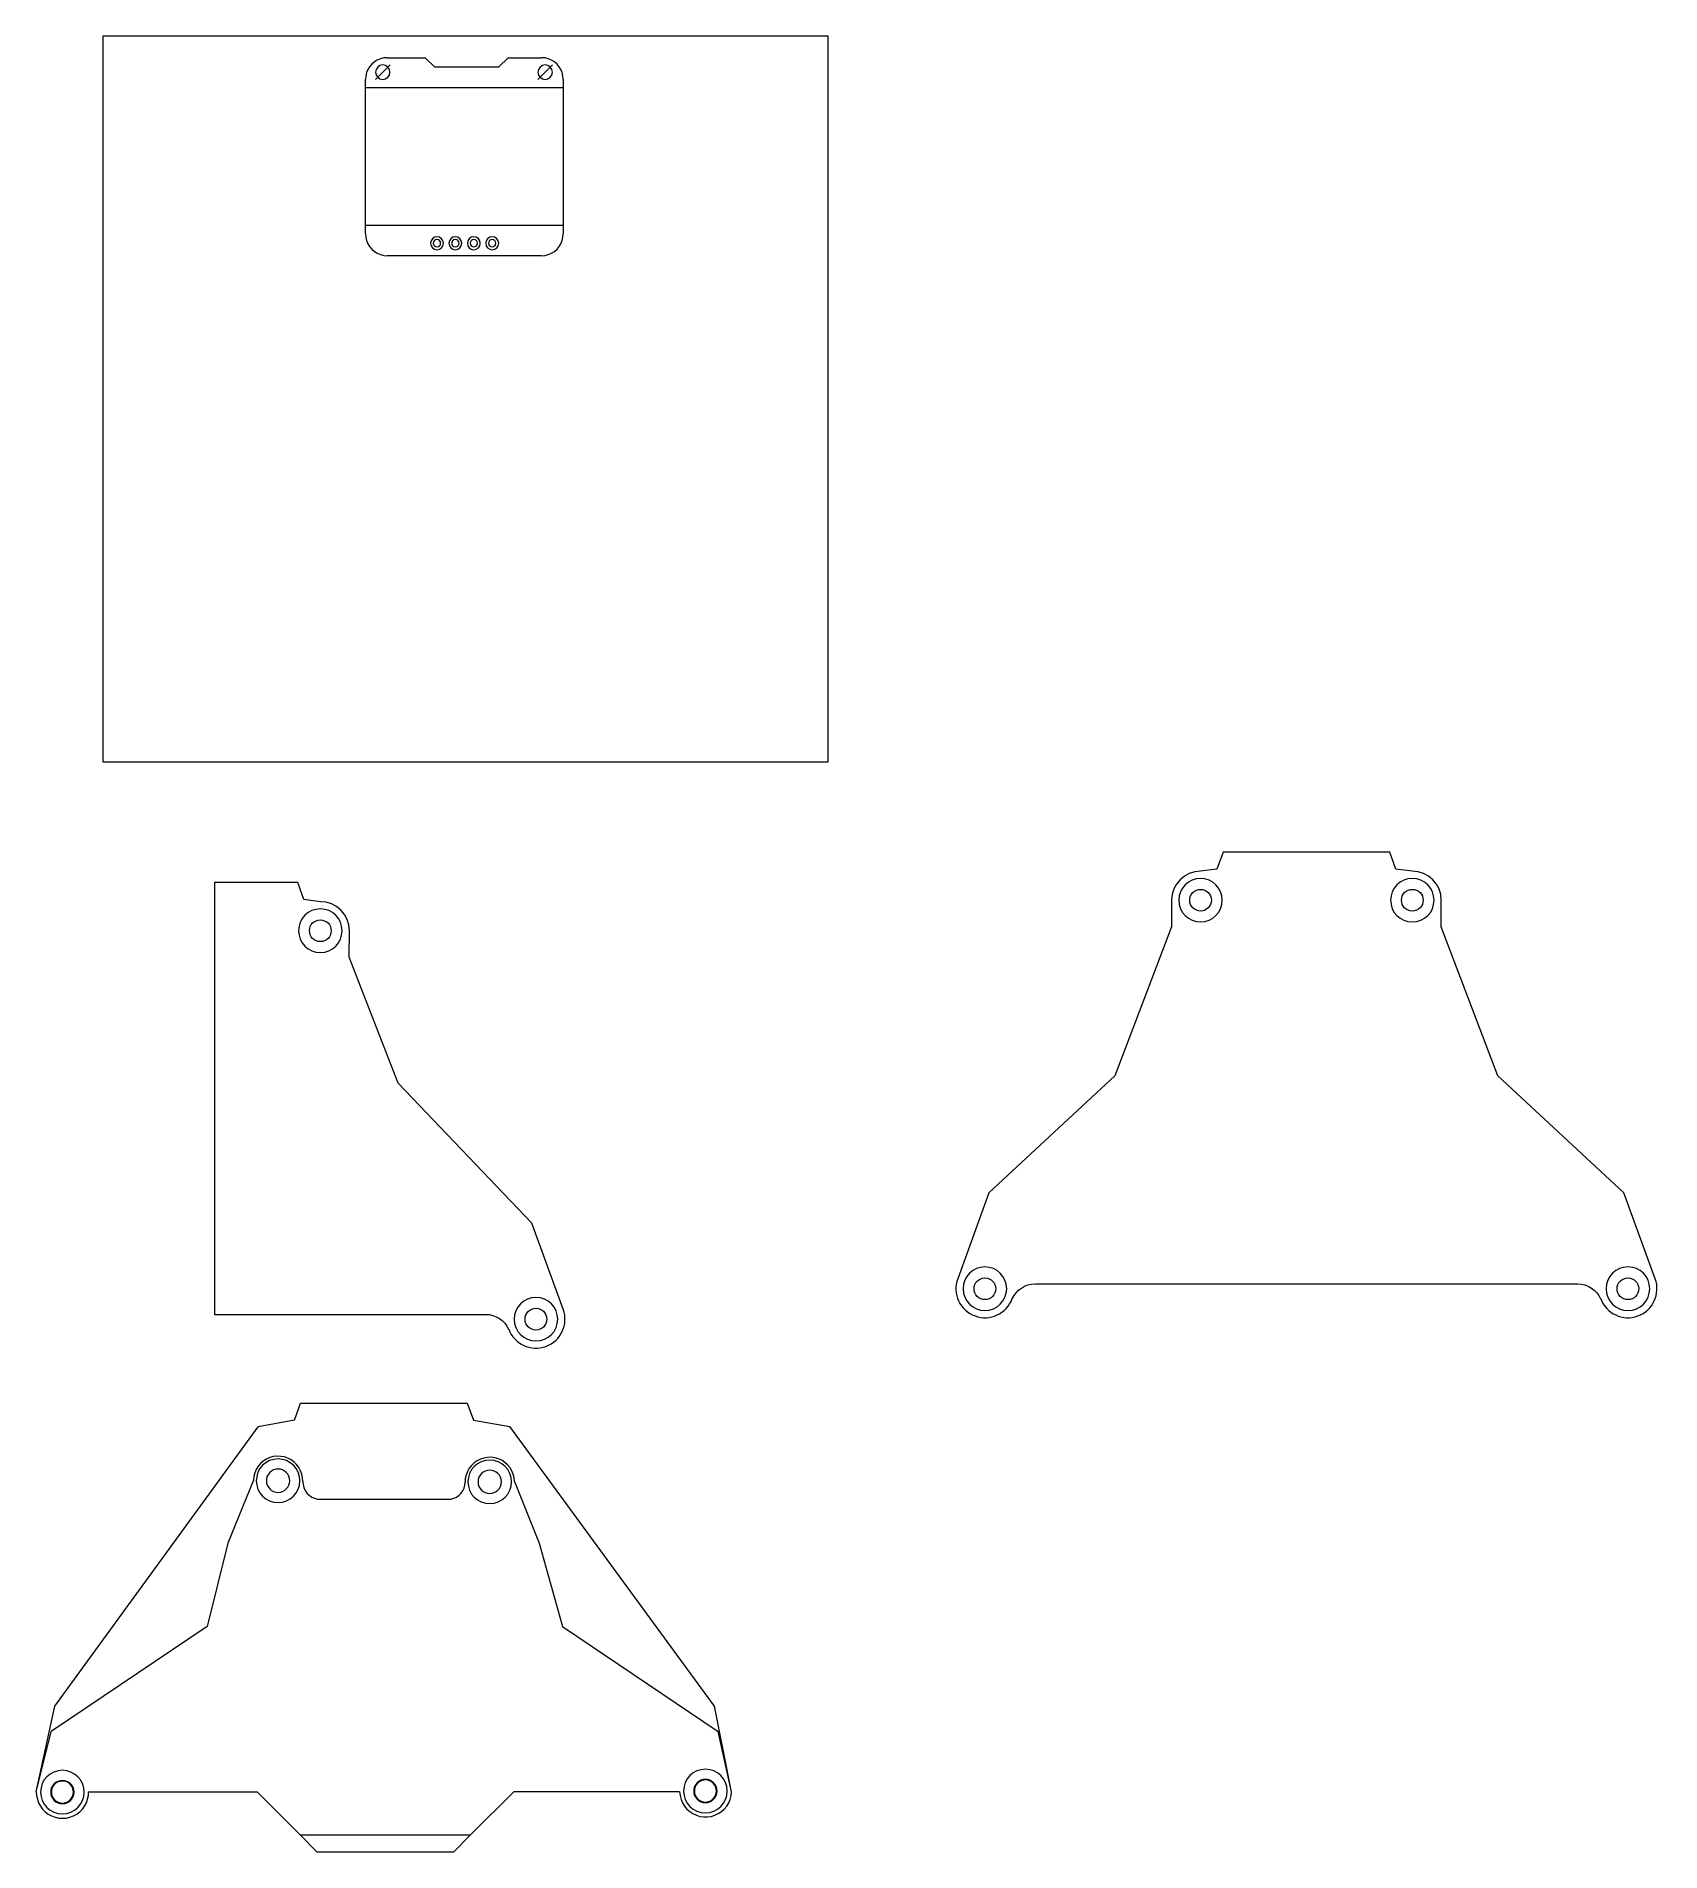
# Model space of a CAD drawing. Header units: millimetres. Extents: x -347 to -123, y -165 to 85.
import ezdxf

# ---------------------------------------------------------------- set-up
doc = ezdxf.new("R2010")
doc.units = ezdxf.units.MM
doc.header["$MEASUREMENT"] = 0
doc.layers.add('Layer 1', color=7, linetype='Continuous')

msp = doc.modelspace()

# ---------------------------------------------------------------- linework, layer by layer
at = {"layer": 'Layer 1', "color": 250, "lineweight": 9}
msp.add_lwpolyline([(-338.2054, -15.0202), (-238.2054, -15.0202), (-238.2054, 84.9798), (-338.2054, 84.9798), (-338.2054, -15.0202)], close=True, dxfattribs=at)
for centre in [(-186.8502, -34.1199), (-157.6502, -34.1199), (-308.2279, -38.3204), (-216.5852, -87.6756), (-127.9152, -87.6756), (-278.4929, -91.8761)]:
    msp.add_ellipse(centre, major_axis=(0, 1.5), ratio=1, dxfattribs=at)
at = {"layer": 'Layer 1', "lineweight": 13}
for points in [[(-299.0042, 82.021), (-299.0042, 82.021), (-299.491, 81.9998), (-299.491, 81.9998), (-299.491, 81.9998), (-299.491, 81.9998), (-299.9355, 81.8728), (-299.9355, 81.8728), (-299.9355, 81.8728), (-299.9355, 81.8728), (-300.38, 81.7035), (-300.38, 81.7035), (-300.38, 81.7035), (-300.38, 81.7035), (-300.7822, 81.4495), (-300.7822, 81.4495), (-300.7822, 81.4495), (-300.7822, 81.4495), (-301.142, 81.1531), (-301.142, 81.1531), (-301.142, 81.1531), (-301.142, 81.1531), (-301.4384, 80.7933), (-301.4384, 80.7933), (-301.4384, 80.7933), (-301.4384, 80.7933), (-301.6924, 80.3911), (-301.6924, 80.3911), (-301.6924, 80.3911), (-301.6924, 80.3911), (-301.8617, 79.9678), (-301.8617, 79.9678), (-301.8617, 79.9678), (-301.8617, 79.9678), (-301.9675, 79.5021), (-301.9675, 79.5021), (-301.9675, 79.5021), (-301.9675, 79.5021), (-302.0099, 79.0365), (-302.0099, 79.0365)], [(-274.726, 79.0365), (-274.726, 79.0365), (-274.7684, 79.5021), (-274.7684, 79.5021), (-274.7684, 79.5021), (-274.7684, 79.5021), (-274.8742, 79.9678), (-274.8742, 79.9678), (-274.8742, 79.9678), (-274.8742, 79.9678), (-275.0435, 80.3911), (-275.0435, 80.3911), (-275.0435, 80.3911), (-275.0435, 80.3911), (-275.2975, 80.7933), (-275.2975, 80.7933), (-275.2975, 80.7933), (-275.2975, 80.7933), (-275.5939, 81.1531), (-275.5939, 81.1531), (-275.5939, 81.1531), (-275.5939, 81.1531), (-275.9537, 81.4495), (-275.9537, 81.4495), (-275.9537, 81.4495), (-275.9537, 81.4495), (-276.3559, 81.7035), (-276.3559, 81.7035), (-276.3559, 81.7035), (-276.3559, 81.7035), (-276.8004, 81.8728), (-276.8004, 81.8728), (-276.8004, 81.8728), (-276.8004, 81.8728), (-277.2449, 81.9998), (-277.2449, 81.9998), (-277.2449, 81.9998), (-277.2449, 81.9998), (-277.7317, 82.021), (-277.7317, 82.021)], [(-302.0099, 57.7428), (-302.0099, 57.7428), (-301.9675, 57.2771), (-301.9675, 57.2771), (-301.9675, 57.2771), (-301.9675, 57.2771), (-301.8617, 56.8115), (-301.8617, 56.8115), (-301.8617, 56.8115), (-301.8617, 56.8115), (-301.6924, 56.3881), (-301.6924, 56.3881), (-301.6924, 56.3881), (-301.6924, 56.3881), (-301.4384, 55.986), (-301.4384, 55.986), (-301.4384, 55.986), (-301.4384, 55.986), (-301.142, 55.6261), (-301.142, 55.6261), (-301.142, 55.6261), (-301.142, 55.6261), (-300.7822, 55.3086), (-300.7822, 55.3086), (-300.7822, 55.3086), (-300.7822, 55.3086), (-300.38, 55.0758), (-300.38, 55.0758), (-300.38, 55.0758), (-300.38, 55.0758), (-299.9355, 54.8853), (-299.9355, 54.8853), (-299.9355, 54.8853), (-299.9355, 54.8853), (-299.491, 54.7795), (-299.491, 54.7795), (-299.491, 54.7795), (-299.491, 54.7795), (-299.0042, 54.7371), (-299.0042, 54.7371)], [(-277.7317, 54.7371), (-277.7317, 54.7371), (-277.2449, 54.7795), (-277.2449, 54.7795), (-277.2449, 54.7795), (-277.2449, 54.7795), (-276.8004, 54.8853), (-276.8004, 54.8853), (-276.8004, 54.8853), (-276.8004, 54.8853), (-276.3559, 55.0758), (-276.3559, 55.0758), (-276.3559, 55.0758), (-276.3559, 55.0758), (-275.9537, 55.3086), (-275.9537, 55.3086), (-275.9537, 55.3086), (-275.9537, 55.3086), (-275.5939, 55.6261), (-275.5939, 55.6261), (-275.5939, 55.6261), (-275.5939, 55.6261), (-275.2975, 55.986), (-275.2975, 55.986), (-275.2975, 55.986), (-275.2975, 55.986), (-275.0435, 56.3881), (-275.0435, 56.3881), (-275.0435, 56.3881), (-275.0435, 56.3881), (-274.8742, 56.8115), (-274.8742, 56.8115), (-274.8742, 56.8115), (-274.8742, 56.8115), (-274.7684, 57.2771), (-274.7684, 57.2771), (-274.7684, 57.2771), (-274.7684, 57.2771), (-274.726, 57.7428), (-274.726, 57.7428)]]:
    msp.add_open_spline(points, degree=3, knots=[0, 0, 0, 0, 0.09090909, 0.09090909, 0.09090909, 0.09090909, 0.18181818, 0.18181818, 0.18181818, 0.18181818, 0.27272727, 0.27272727, 0.27272727, 0.27272727, 0.36363636, 0.36363636, 0.36363636, 0.36363636, 0.45454545, 0.45454545, 0.45454545, 0.45454545, 0.54545455, 0.54545455, 0.54545455, 0.54545455, 0.63636364, 0.63636364, 0.63636364, 0.63636364, 0.72727273, 0.72727273, 0.72727273, 0.72727273, 0.81818182, 0.81818182, 0.81818182, 0.81818182, 1, 1, 1, 1], dxfattribs=at)
at = {"layer": 'Layer 1', "lineweight": 5}
for points in [[(-300.634, 79.0153), (-300.634, 79.0153), (-298.602, 81.0473), (-298.602, 81.0473)], [(-278.2397, 79.0153), (-278.2397, 79.0153), (-276.2077, 81.0473), (-276.2077, 81.0473)]]:
    msp.add_open_spline(points, degree=3, dxfattribs=at)
for points in [[(-298.6232, 80.0313), (-298.6232, 79.4819), (-299.0686, 79.0365), (-299.618, 79.0365), (-299.618, 79.0365), (-300.1675, 79.0365), (-300.6129, 79.4819), (-300.6129, 80.0313), (-300.6129, 80.0313), (-300.6129, 80.5807), (-300.1675, 81.0261), (-299.618, 81.0261), (-299.618, 81.0261), (-299.0686, 81.0261), (-298.6232, 80.5807), (-298.6232, 80.0313)], [(-276.2289, 80.0313), (-276.2289, 79.4819), (-276.6743, 79.0365), (-277.2237, 79.0365), (-277.2237, 79.0365), (-277.7731, 79.0365), (-278.2185, 79.4819), (-278.2185, 80.0313), (-278.2185, 80.0313), (-278.2185, 80.5807), (-277.7731, 81.0261), (-277.2237, 81.0261), (-277.2237, 81.0261), (-276.6743, 81.0261), (-276.2289, 80.5807), (-276.2289, 80.0313)]]:
    msp.add_open_spline(points, degree=3, knots=[0, 0, 0, 0, 0.2, 0.2, 0.2, 0.2, 0.4, 0.4, 0.4, 0.4, 0.6, 0.6, 0.6, 0.6, 1, 1, 1, 1], dxfattribs=at)
at = {"layer": 'Layer 1', "lineweight": 13}
for points in [[(-299.0042, 82.021), (-299.0042, 82.021), (-293.776, 82.021), (-293.776, 82.021)], [(-293.776, 82.021), (-293.776, 82.021), (-292.506, 80.751), (-292.506, 80.751)], [(-292.506, 80.751), (-292.506, 80.751), (-283.616, 80.751), (-283.616, 80.751)], [(-283.616, 80.751), (-283.616, 80.751), (-282.346, 82.021), (-282.346, 82.021)], [(-282.346, 82.021), (-282.346, 82.021), (-277.7317, 82.021), (-277.7317, 82.021)], [(-302.0099, 77.8723), (-302.0099, 77.8723), (-302.0099, 79.0365), (-302.0099, 79.0365)], [(-302.0099, 58.8858), (-302.0099, 58.8858), (-302.0099, 77.8723), (-302.0099, 77.8723)], [(-274.726, 77.8723), (-274.726, 77.8723), (-302.0099, 77.8723), (-302.0099, 77.8723)], [(-274.726, 79.0365), (-274.726, 79.0365), (-274.726, 77.8723), (-274.726, 77.8723)], [(-274.726, 77.8723), (-274.726, 77.8723), (-274.726, 58.8858), (-274.726, 58.8858)], [(-302.0099, 57.7428), (-302.0099, 57.7428), (-302.0099, 58.8858), (-302.0099, 58.8858)], [(-274.726, 58.8858), (-274.726, 58.8858), (-302.0099, 58.8858), (-302.0099, 58.8858)], [(-274.726, 58.8858), (-274.726, 58.8858), (-274.726, 57.7428), (-274.726, 57.7428)], [(-277.7317, 54.7371), (-277.7317, 54.7371), (-299.0042, 54.7371), (-299.0042, 54.7371)]]:
    msp.add_open_spline(points, degree=3, dxfattribs=at)
at = {"layer": 'Layer 1', "lineweight": 0}
for points in [[(-291.2572, 56.4516), (-291.2572, 55.9607), (-291.6552, 55.5626), (-292.1462, 55.5626), (-292.1462, 55.5626), (-292.6372, 55.5626), (-293.0352, 55.9607), (-293.0352, 56.4516), (-293.0352, 56.4516), (-293.0352, 56.9426), (-292.6372, 57.3406), (-292.1462, 57.3406), (-292.1462, 57.3406), (-291.6552, 57.3406), (-291.2572, 56.9426), (-291.2572, 56.4516)], [(-288.7172, 56.4516), (-288.7172, 55.9607), (-289.1152, 55.5626), (-289.6062, 55.5626), (-289.6062, 55.5626), (-290.0972, 55.5626), (-290.4952, 55.9607), (-290.4952, 56.4516), (-290.4952, 56.4516), (-290.4952, 56.9426), (-290.0972, 57.3406), (-289.6062, 57.3406), (-289.6062, 57.3406), (-289.1152, 57.3406), (-288.7172, 56.9426), (-288.7172, 56.4516)], [(-286.1772, 56.4516), (-286.1772, 55.9607), (-286.5752, 55.5626), (-287.0662, 55.5626), (-287.0662, 55.5626), (-287.5572, 55.5626), (-287.9552, 55.9607), (-287.9552, 56.4516), (-287.9552, 56.4516), (-287.9552, 56.9426), (-287.5572, 57.3406), (-287.0662, 57.3406), (-287.0662, 57.3406), (-286.5752, 57.3406), (-286.1772, 56.9426), (-286.1772, 56.4516)], [(-283.6372, 56.4516), (-283.6372, 55.9607), (-284.0352, 55.5626), (-284.5262, 55.5626), (-284.5262, 55.5626), (-285.0172, 55.5626), (-285.4152, 55.9607), (-285.4152, 56.4516), (-285.4152, 56.4516), (-285.4152, 56.9426), (-285.0172, 57.3406), (-284.5262, 57.3406), (-284.5262, 57.3406), (-284.0352, 57.3406), (-283.6372, 56.9426), (-283.6372, 56.4516)], [(-311.0519, -114.1509), (-311.0519, -115.8109), (-312.3976, -117.1566), (-314.0576, -117.1566), (-314.0576, -117.1566), (-315.7176, -117.1566), (-317.0633, -115.8109), (-317.0633, -114.1509), (-317.0633, -114.1509), (-317.0633, -112.4909), (-315.7176, -111.1453), (-314.0576, -111.1453), (-314.0576, -111.1453), (-312.3976, -111.1453), (-311.0519, -112.4909), (-311.0519, -114.1509)], [(-281.8631, -114.2991), (-281.8631, -115.9591), (-283.2088, -117.3048), (-284.8688, -117.3048), (-284.8688, -117.3048), (-286.5288, -117.3048), (-287.8744, -115.9591), (-287.8744, -114.2991), (-287.8744, -114.2991), (-287.8744, -112.6391), (-286.5288, -111.2934), (-284.8688, -111.2934), (-284.8688, -111.2934), (-283.2088, -111.2934), (-281.8631, -112.6391), (-281.8631, -114.2991)], [(-340.7911, -157.0769), (-340.7911, -158.7369), (-342.1368, -160.0826), (-343.7968, -160.0826), (-343.7968, -160.0826), (-345.4568, -160.0826), (-346.8024, -158.7369), (-346.8024, -157.0769), (-346.8024, -157.0769), (-346.8024, -155.4169), (-345.4568, -154.0713), (-343.7968, -154.0713), (-343.7968, -154.0713), (-342.1368, -154.0713), (-340.7911, -155.4169), (-340.7911, -157.0769)], [(-340.7911, -157.0769), (-340.7911, -158.7369), (-342.1368, -160.0826), (-343.7968, -160.0826), (-343.7968, -160.0826), (-345.4568, -160.0826), (-346.8024, -158.7369), (-346.8024, -157.0769), (-346.8024, -157.0769), (-346.8024, -155.4169), (-345.4568, -154.0713), (-343.7968, -154.0713), (-343.7968, -154.0713), (-342.1368, -154.0713), (-340.7911, -155.4169), (-340.7911, -157.0769)], [(-340.7911, -157.0769), (-340.7911, -158.7369), (-342.1368, -160.0826), (-343.7968, -160.0826), (-343.7968, -160.0826), (-345.4568, -160.0826), (-346.8024, -158.7369), (-346.8024, -157.0769), (-346.8024, -157.0769), (-346.8024, -155.4169), (-345.4568, -154.0713), (-343.7968, -154.0713), (-343.7968, -154.0713), (-342.1368, -154.0713), (-340.7911, -155.4169), (-340.7911, -157.0769)], [(-252.1239, -156.9288), (-252.1239, -158.5888), (-253.4696, -159.9344), (-255.1296, -159.9344), (-255.1296, -159.9344), (-256.7896, -159.9344), (-258.1353, -158.5888), (-258.1353, -156.9288), (-258.1353, -156.9288), (-258.1353, -155.2688), (-256.7896, -153.9231), (-255.1296, -153.9231), (-255.1296, -153.9231), (-253.4696, -153.9231), (-252.1239, -155.2688), (-252.1239, -156.9288)], [(-252.1239, -156.9288), (-252.1239, -158.5888), (-253.4696, -159.9344), (-255.1296, -159.9344), (-255.1296, -159.9344), (-256.7896, -159.9344), (-258.1353, -158.5888), (-258.1353, -156.9288), (-258.1353, -156.9288), (-258.1353, -155.2688), (-256.7896, -153.9231), (-255.1296, -153.9231), (-255.1296, -153.9231), (-253.4696, -153.9231), (-252.1239, -155.2688), (-252.1239, -156.9288)], [(-252.1239, -156.9288), (-252.1239, -158.5888), (-253.4696, -159.9344), (-255.1296, -159.9344), (-255.1296, -159.9344), (-256.7896, -159.9344), (-258.1353, -158.5888), (-258.1353, -156.9288), (-258.1353, -156.9288), (-258.1353, -155.2688), (-256.7896, -153.9231), (-255.1296, -153.9231), (-255.1296, -153.9231), (-253.4696, -153.9231), (-252.1239, -155.2688), (-252.1239, -156.9288)]]:
    msp.add_open_spline(points, degree=3, knots=[0, 0, 0, 0, 0.2, 0.2, 0.2, 0.2, 0.4, 0.4, 0.4, 0.4, 0.6, 0.6, 0.6, 0.6, 1, 1, 1, 1], dxfattribs=at)
at = {"layer": 'Layer 1', "color": 7, "lineweight": 0}
for points in [[(-291.6382, 56.4516), (-291.6382, 56.1711), (-291.8656, 55.9436), (-292.1462, 55.9436), (-292.1462, 55.9436), (-292.4268, 55.9436), (-292.6542, 56.1711), (-292.6542, 56.4516), (-292.6542, 56.4516), (-292.6542, 56.7322), (-292.4268, 56.9596), (-292.1462, 56.9596), (-292.1462, 56.9596), (-291.8656, 56.9596), (-291.6382, 56.7322), (-291.6382, 56.4516)], [(-289.0982, 56.4516), (-289.0982, 56.1711), (-289.3256, 55.9436), (-289.6062, 55.9436), (-289.6062, 55.9436), (-289.8868, 55.9436), (-290.1142, 56.1711), (-290.1142, 56.4516), (-290.1142, 56.4516), (-290.1142, 56.7322), (-289.8868, 56.9596), (-289.6062, 56.9596), (-289.6062, 56.9596), (-289.3256, 56.9596), (-289.0982, 56.7322), (-289.0982, 56.4516)], [(-286.5582, 56.4516), (-286.5582, 56.1711), (-286.7856, 55.9436), (-287.0662, 55.9436), (-287.0662, 55.9436), (-287.3468, 55.9436), (-287.5742, 56.1711), (-287.5742, 56.4516), (-287.5742, 56.4516), (-287.5742, 56.7322), (-287.3468, 56.9596), (-287.0662, 56.9596), (-287.0662, 56.9596), (-286.7856, 56.9596), (-286.5582, 56.7322), (-286.5582, 56.4516)], [(-284.0182, 56.4516), (-284.0182, 56.1711), (-284.2456, 55.9436), (-284.5262, 55.9436), (-284.5262, 55.9436), (-284.8068, 55.9436), (-285.0342, 56.1711), (-285.0342, 56.4516), (-285.0342, 56.4516), (-285.0342, 56.7322), (-284.8068, 56.9596), (-284.5262, 56.9596), (-284.5262, 56.9596), (-284.2456, 56.9596), (-284.0182, 56.7322), (-284.0182, 56.4516)], [(-312.4489, -114.1509), (-312.4489, -115.0394), (-313.1692, -115.7596), (-314.0576, -115.7596), (-314.0576, -115.7596), (-314.946, -115.7596), (-315.6663, -115.0394), (-315.6663, -114.1509), (-315.6663, -114.1509), (-315.6663, -113.2625), (-314.946, -112.5423), (-314.0576, -112.5423), (-314.0576, -112.5423), (-313.1692, -112.5423), (-312.4489, -113.2625), (-312.4489, -114.1509)], [(-283.2601, -114.2991), (-283.2601, -115.1875), (-283.9803, -115.9078), (-284.8688, -115.9078), (-284.8688, -115.9078), (-285.7572, -115.9078), (-286.4774, -115.1875), (-286.4774, -114.2991), (-286.4774, -114.2991), (-286.4774, -113.4107), (-285.7572, -112.6904), (-284.8688, -112.6904), (-284.8688, -112.6904), (-283.9803, -112.6904), (-283.2601, -113.4107), (-283.2601, -114.2991)], [(-342.1881, -157.0769), (-342.1881, -157.9654), (-342.9083, -158.6856), (-343.7968, -158.6856), (-343.7968, -158.6856), (-344.6852, -158.6856), (-345.4054, -157.9654), (-345.4054, -157.0769), (-345.4054, -157.0769), (-345.4054, -156.1885), (-344.6852, -155.4683), (-343.7968, -155.4683), (-343.7968, -155.4683), (-342.9083, -155.4683), (-342.1881, -156.1885), (-342.1881, -157.0769)], [(-342.2728, -157.0769), (-342.2728, -157.9186), (-342.9551, -158.6009), (-343.7968, -158.6009), (-343.7968, -158.6009), (-344.6384, -158.6009), (-345.3208, -157.9186), (-345.3208, -157.0769), (-345.3208, -157.0769), (-345.3208, -156.2353), (-344.6384, -155.5529), (-343.7968, -155.5529), (-343.7968, -155.5529), (-342.9551, -155.5529), (-342.2728, -156.2353), (-342.2728, -157.0769)], [(-342.2728, -157.0769), (-342.2728, -157.9186), (-342.9551, -158.6009), (-343.7968, -158.6009), (-343.7968, -158.6009), (-344.6384, -158.6009), (-345.3208, -157.9186), (-345.3208, -157.0769), (-345.3208, -157.0769), (-345.3208, -156.2353), (-344.6384, -155.5529), (-343.7968, -155.5529), (-343.7968, -155.5529), (-342.9551, -155.5529), (-342.2728, -156.2353), (-342.2728, -157.0769)], [(-253.5209, -156.9288), (-253.5209, -157.8172), (-254.2412, -158.5374), (-255.1296, -158.5374), (-255.1296, -158.5374), (-256.018, -158.5374), (-256.7383, -157.8172), (-256.7383, -156.9288), (-256.7383, -156.9288), (-256.7383, -156.0403), (-256.018, -155.3201), (-255.1296, -155.3201), (-255.1296, -155.3201), (-254.2412, -155.3201), (-253.5209, -156.0403), (-253.5209, -156.9288)], [(-253.6056, -156.9288), (-253.6056, -157.7704), (-254.2879, -158.4528), (-255.1296, -158.4528), (-255.1296, -158.4528), (-255.9713, -158.4528), (-256.6536, -157.7704), (-256.6536, -156.9288), (-256.6536, -156.9288), (-256.6536, -156.0871), (-255.9713, -155.4048), (-255.1296, -155.4048), (-255.1296, -155.4048), (-254.2879, -155.4048), (-253.6056, -156.0871), (-253.6056, -156.9288)], [(-253.6056, -156.9288), (-253.6056, -157.7704), (-254.2879, -158.4528), (-255.1296, -158.4528), (-255.1296, -158.4528), (-255.9713, -158.4528), (-256.6536, -157.7704), (-256.6536, -156.9288), (-256.6536, -156.9288), (-256.6536, -156.0871), (-255.9713, -155.4048), (-255.1296, -155.4048), (-255.1296, -155.4048), (-254.2879, -155.4048), (-253.6056, -156.0871), (-253.6056, -156.9288)]]:
    msp.add_open_spline(points, degree=3, knots=[0, 0, 0, 0, 0.2, 0.2, 0.2, 0.2, 0.4, 0.4, 0.4, 0.4, 0.6, 0.6, 0.6, 0.6, 1, 1, 1, 1], dxfattribs=at)
at = {"layer": 'Layer 1', "color": 250, "lineweight": 9}
for points, knots in [([(-124.1564, -86.3076), (-123.4009, -88.3836), (-124.4713, -90.6789), (-126.5472, -91.4344), (-126.5472, -91.4344), (-128.6232, -92.1899), (-130.9184, -91.1198), (-131.674, -89.0438), (-131.674, -89.0438), (-131.674, -89.0438), (-131.6869, -89.0508), (-131.6869, -89.0508), (-131.6869, -89.0508), (-132.2402, -87.8469), (-133.4567, -87.0108), (-134.8686, -87.0108), (-134.8686, -87.0108), (-134.8686, -87.0108), (-168.0169, -87.0108), (-168.0169, -87.0108), (-168.0169, -87.0108), (-168.0169, -87.0108), (-172.2502, -87.0108), (-172.2502, -87.0108), (-172.2502, -87.0108), (-172.2502, -87.0108), (-209.6318, -87.0108), (-209.6318, -87.0108), (-209.6318, -87.0108), (-211.0437, -87.0108), (-212.2602, -87.8469), (-212.8135, -89.0508), (-212.8135, -89.0508), (-212.8135, -89.0508), (-212.8264, -89.0438), (-212.8264, -89.0438), (-212.8264, -89.0438), (-213.582, -91.1198), (-215.8772, -92.1899), (-217.9532, -91.4344), (-217.9532, -91.4344), (-220.0291, -90.6789), (-221.0995, -88.3836), (-220.344, -86.3076), (-220.344, -86.3076), (-220.344, -86.3076), (-216.0301, -74.455), (-216.0301, -74.455), (-216.0301, -74.455), (-216.0301, -74.455), (-198.6612, -58.3132), (-198.6612, -58.3132), (-198.6612, -58.3132), (-198.6612, -58.3132), (-190.838, -37.7919), (-190.838, -37.7919), (-190.838, -37.7919), (-190.838, -37.7919), (-190.8501, -34.1201), (-190.8501, -34.1201), (-190.8501, -34.1201), (-190.8502, -31.9108), (-189.0591, -30.12), (-186.8501, -30.1198), (-186.8501, -30.1198), (-186.8501, -30.1198), (-184.5904, -29.822), (-184.5904, -29.822), (-184.5904, -29.822), (-184.5904, -29.822), (-183.7437, -27.4725), (-183.7437, -27.4725), (-183.7437, -27.4725), (-183.7437, -27.4725), (-172.2502, -27.4725), (-172.2502, -27.4725), (-172.2502, -27.4725), (-172.2502, -27.4725), (-170.3099, -27.4725), (-170.3099, -27.4725), (-170.3099, -27.4725), (-170.3099, -27.4725), (-160.7567, -27.4725), (-160.7567, -27.4725), (-160.7567, -27.4725), (-160.7567, -27.4725), (-159.91, -29.822), (-159.91, -29.822), (-159.91, -29.822), (-159.91, -29.822), (-157.6503, -30.1198), (-157.6503, -30.1198), (-157.6503, -30.1198), (-155.4413, -30.12), (-153.6502, -31.9108), (-153.6503, -34.1201), (-153.6503, -34.1201), (-153.6503, -34.1201), (-153.6624, -37.7919), (-153.6624, -37.7919), (-153.6624, -37.7919), (-153.6624, -37.7919), (-145.8392, -58.3132), (-145.8392, -58.3132), (-145.8392, -58.3132), (-145.8392, -58.3132), (-128.4703, -74.455), (-128.4703, -74.455), (-128.4703, -74.455), (-128.4703, -74.455), (-124.1564, -86.3076), (-124.1564, -86.3076)], [0, 0, 0, 0, 0.03448276, 0.03448276, 0.03448276, 0.03448276, 0.06896552, 0.06896552, 0.06896552, 0.06896552, 0.10344828, 0.10344828, 0.10344828, 0.10344828, 0.13793103, 0.13793103, 0.13793103, 0.13793103, 0.17241379, 0.17241379, 0.17241379, 0.17241379, 0.20689655, 0.20689655, 0.20689655, 0.20689655, 0.24137931, 0.24137931, 0.24137931, 0.24137931, 0.27586207, 0.27586207, 0.27586207, 0.27586207, 0.31034483, 0.31034483, 0.31034483, 0.31034483, 0.34482759, 0.34482759, 0.34482759, 0.34482759, 0.37931034, 0.37931034, 0.37931034, 0.37931034, 0.4137931, 0.4137931, 0.4137931, 0.4137931, 0.44827586, 0.44827586, 0.44827586, 0.44827586, 0.48275862, 0.48275862, 0.48275862, 0.48275862, 0.51724138, 0.51724138, 0.51724138, 0.51724138, 0.55172414, 0.55172414, 0.55172414, 0.55172414, 0.5862069, 0.5862069, 0.5862069, 0.5862069, 0.62068966, 0.62068966, 0.62068966, 0.62068966, 0.65517241, 0.65517241, 0.65517241, 0.65517241, 0.68965517, 0.68965517, 0.68965517, 0.68965517, 0.72413793, 0.72413793, 0.72413793, 0.72413793, 0.75862069, 0.75862069, 0.75862069, 0.75862069, 0.79310345, 0.79310345, 0.79310345, 0.79310345, 0.82758621, 0.82758621, 0.82758621, 0.82758621, 0.86206897, 0.86206897, 0.86206897, 0.86206897, 0.89655172, 0.89655172, 0.89655172, 0.89655172, 0.93103448, 0.93103448, 0.93103448, 0.93103448, 1, 1, 1, 1]), ([(-274.7341, -90.5081), (-273.9786, -92.5841), (-275.049, -94.8794), (-277.1249, -95.6349), (-277.1249, -95.6349), (-279.2009, -96.3904), (-281.4961, -95.3203), (-282.2517, -93.2443), (-282.2517, -93.2443), (-282.2517, -93.2443), (-282.2646, -93.2513), (-282.2646, -93.2513), (-282.2646, -93.2513), (-282.8179, -92.0474), (-284.0344, -91.2113), (-285.4463, -91.2113), (-285.4463, -91.2113), (-285.4463, -91.2113), (-322.8279, -91.2113), (-322.8279, -91.2113), (-322.8279, -91.2113), (-322.8279, -91.2113), (-322.8279, -31.673), (-322.8279, -31.673), (-322.8279, -31.673), (-322.8279, -31.673), (-311.3344, -31.673), (-311.3344, -31.673), (-311.3344, -31.673), (-311.3344, -31.673), (-310.4877, -34.0225), (-310.4877, -34.0225), (-310.4877, -34.0225), (-310.4877, -34.0225), (-308.228, -34.3203), (-308.228, -34.3203), (-308.228, -34.3203), (-306.019, -34.3205), (-304.2279, -36.1113), (-304.228, -38.3206), (-304.228, -38.3206), (-304.228, -38.3206), (-304.2401, -41.9924), (-304.2401, -41.9924), (-304.2401, -41.9924), (-304.2401, -41.9924), (-297.4752, -59.3387), (-297.4752, -59.3387), (-297.4752, -59.3387), (-297.4752, -59.3387), (-279.048, -78.6555), (-279.048, -78.6555), (-279.048, -78.6555), (-279.048, -78.6555), (-274.7341, -90.5081), (-274.7341, -90.5081)], [0, 0, 0, 0, 0.06666667, 0.06666667, 0.06666667, 0.06666667, 0.13333333, 0.13333333, 0.13333333, 0.13333333, 0.2, 0.2, 0.2, 0.2, 0.26666667, 0.26666667, 0.26666667, 0.26666667, 0.33333333, 0.33333333, 0.33333333, 0.33333333, 0.4, 0.4, 0.4, 0.4, 0.46666667, 0.46666667, 0.46666667, 0.46666667, 0.53333333, 0.53333333, 0.53333333, 0.53333333, 0.6, 0.6, 0.6, 0.6, 0.66666667, 0.66666667, 0.66666667, 0.66666667, 0.73333333, 0.73333333, 0.73333333, 0.73333333, 0.8, 0.8, 0.8, 0.8, 0.86666667, 0.86666667, 0.86666667, 0.86666667, 1, 1, 1, 1])]:
    msp.add_open_spline(points, degree=3, knots=knots, dxfattribs=at)
at = {"layer": 'Layer 1', "lineweight": 9}
for points in [[(-183.8502, -34.1199), (-183.8502, -35.7768), (-185.1933, -37.1199), (-186.8502, -37.1199), (-186.8502, -37.1199), (-188.5071, -37.1199), (-189.8502, -35.7768), (-189.8502, -34.1199), (-189.8502, -34.1199), (-189.8502, -32.463), (-188.5071, -31.1199), (-186.8502, -31.1199), (-186.8502, -31.1199), (-185.1933, -31.1199), (-183.8502, -32.463), (-183.8502, -34.1199)], [(-154.6502, -34.1199), (-154.6502, -35.7768), (-155.9933, -37.1199), (-157.6502, -37.1199), (-157.6502, -37.1199), (-159.3071, -37.1199), (-160.6502, -35.7768), (-160.6502, -34.1199), (-160.6502, -34.1199), (-160.6502, -32.463), (-159.3071, -31.1199), (-157.6502, -31.1199), (-157.6502, -31.1199), (-155.9933, -31.1199), (-154.6502, -32.463), (-154.6502, -34.1199)], [(-305.228, -38.3204), (-305.228, -39.9773), (-306.5711, -41.3204), (-308.228, -41.3204), (-308.228, -41.3204), (-309.8849, -41.3204), (-311.228, -39.9773), (-311.228, -38.3204), (-311.228, -38.3204), (-311.228, -36.6635), (-309.8849, -35.3204), (-308.228, -35.3204), (-308.228, -35.3204), (-306.5711, -35.3204), (-305.228, -36.6635), (-305.228, -38.3204)], [(-213.5852, -87.6756), (-213.5852, -89.3325), (-214.9283, -90.6756), (-216.5852, -90.6756), (-216.5852, -90.6756), (-218.2421, -90.6756), (-219.5852, -89.3325), (-219.5852, -87.6756), (-219.5852, -87.6756), (-219.5852, -86.0187), (-218.2421, -84.6756), (-216.5852, -84.6756), (-216.5852, -84.6756), (-214.9283, -84.6756), (-213.5852, -86.0187), (-213.5852, -87.6756)], [(-124.9152, -87.6756), (-124.9152, -89.3325), (-126.2583, -90.6756), (-127.9152, -90.6756), (-127.9152, -90.6756), (-129.5721, -90.6756), (-130.9152, -89.3325), (-130.9152, -87.6756), (-130.9152, -87.6756), (-130.9152, -86.0187), (-129.5721, -84.6756), (-127.9152, -84.6756), (-127.9152, -84.6756), (-126.2583, -84.6756), (-124.9152, -86.0187), (-124.9152, -87.6756)], [(-275.4929, -91.8761), (-275.4929, -93.533), (-276.8361, -94.8761), (-278.493, -94.8761), (-278.493, -94.8761), (-280.1499, -94.8761), (-281.493, -93.533), (-281.493, -91.8761), (-281.493, -91.8761), (-281.493, -90.2192), (-280.1499, -88.8761), (-278.493, -88.8761), (-278.493, -88.8761), (-276.8361, -88.8761), (-275.4929, -90.2192), (-275.4929, -91.8761)]]:
    msp.add_open_spline(points, degree=3, knots=[0, 0, 0, 0, 0.2, 0.2, 0.2, 0.2, 0.4, 0.4, 0.4, 0.4, 0.6, 0.6, 0.6, 0.6, 1, 1, 1, 1], dxfattribs=at)
at = {"layer": 'Layer 1', "lineweight": 20}
for points in [[(-311.7928, -105.8113), (-311.7928, -105.8113), (-310.9461, -103.4618), (-310.9461, -103.4618)], [(-310.9461, -103.4618), (-310.9461, -103.4618), (-287.9591, -103.4618), (-287.9591, -103.4618)], [(-287.9591, -103.4618), (-287.9591, -103.4618), (-287.1124, -105.8113), (-287.1124, -105.8113)], [(-344.8339, -145.2448), (-344.8339, -145.2448), (-316.8093, -106.7003), (-316.8093, -106.7003)], [(-311.7928, -105.8113), (-311.7928, -105.8113), (-316.8093, -106.7003), (-316.8093, -106.7003)], [(-287.1124, -105.8113), (-287.1124, -105.8113), (-282.1171, -106.6579), (-282.1171, -106.6579)], [(-253.8808, -145.2448), (-253.8808, -145.2448), (-282.1171, -106.6579), (-282.1171, -106.6579)], [(-317.4443, -114.0663), (-317.4443, -114.0663), (-321.0003, -122.7658), (-321.0003, -122.7658)], [(-281.4609, -114.2568), (-281.4609, -114.2568), (-278.0743, -122.7658), (-278.0743, -122.7658)], [(-308.1944, -116.7121), (-308.1944, -116.7121), (-290.6049, -116.7121), (-290.6049, -116.7121)], [(-321.0003, -122.7658), (-321.0003, -122.7658), (-323.8366, -134.2593), (-323.8366, -134.2593)], [(-278.0743, -122.7658), (-278.0743, -122.7658), (-274.8146, -134.2593), (-274.8146, -134.2593)], [(-323.8366, -134.2593), (-323.8366, -134.2593), (-345.3419, -148.7373), (-345.3419, -148.7373)], [(-274.8146, -134.2593), (-274.8146, -134.2593), (-253.3728, -148.7373), (-253.3728, -148.7373)], [(-347.3951, -157.0346), (-347.3951, -157.0346), (-344.8339, -145.2448), (-344.8339, -145.2448)], [(-251.5313, -157.0346), (-251.5313, -157.0346), (-253.8808, -145.2448), (-253.8808, -145.2448)], [(-347.3951, -157.0346), (-347.3951, -157.0346), (-345.3419, -148.7373), (-345.3419, -148.7373)], [(-251.5313, -157.0346), (-251.5313, -157.0346), (-253.3728, -148.7373), (-253.3728, -148.7373)], [(-340.1984, -157.0346), (-340.1984, -157.0346), (-316.9574, -157.0346), (-316.9574, -157.0346)], [(-316.9574, -157.0346), (-316.9574, -157.0346), (-311.0096, -162.9824), (-311.0096, -162.9824)], [(-281.5668, -157.0346), (-281.5668, -157.0346), (-287.5146, -162.9824), (-287.5146, -162.9824)], [(-258.6856, -157.0346), (-258.6856, -157.0346), (-281.5668, -157.0346), (-281.5668, -157.0346)], [(-311.0096, -162.9824), (-311.0096, -162.9824), (-287.5146, -162.9824), (-287.5146, -162.9824)], [(-311.0096, -162.9824), (-311.0096, -162.9824), (-308.7024, -165.2896), (-308.7024, -165.2896)], [(-287.5146, -162.9824), (-287.5146, -162.9824), (-289.8218, -165.2896), (-289.8218, -165.2896)], [(-308.7024, -165.2896), (-308.7024, -165.2896), (-289.8218, -165.2896), (-289.8218, -165.2896)]]:
    msp.add_open_spline(points, degree=3, dxfattribs=at)
for points, knots in [([(-310.6498, -114.2568), (-310.6498, -114.2568), (-310.6709, -113.7488), (-310.6709, -113.7488), (-310.6709, -113.7488), (-310.6709, -113.7488), (-310.7768, -113.2619), (-310.7768, -113.2619), (-310.7768, -113.2619), (-310.7768, -113.2619), (-310.9461, -112.7751), (-310.9461, -112.7751), (-310.9461, -112.7751), (-310.9461, -112.7751), (-311.1789, -112.3306), (-311.1789, -112.3306), (-311.1789, -112.3306), (-311.1789, -112.3306), (-311.4964, -111.9284), (-311.4964, -111.9284), (-311.4964, -111.9284), (-311.4964, -111.9284), (-311.8563, -111.5686), (-311.8563, -111.5686), (-311.8563, -111.5686), (-311.8563, -111.5686), (-312.2584, -111.2723), (-312.2584, -111.2723), (-312.2584, -111.2723), (-312.2584, -111.2723), (-312.7241, -111.0394), (-312.7241, -111.0394), (-312.7241, -111.0394), (-312.7241, -111.0394), (-313.1898, -110.8701), (-313.1898, -110.8701), (-313.1898, -110.8701), (-313.1898, -110.8701), (-313.6978, -110.7854), (-313.6978, -110.7854), (-313.6978, -110.7854), (-313.6978, -110.7854), (-314.2058, -110.7643), (-314.2058, -110.7643), (-314.2058, -110.7643), (-314.2058, -110.7643), (-314.7138, -110.8278), (-314.7138, -110.8278), (-314.7138, -110.8278), (-314.7138, -110.8278), (-315.2006, -110.9548), (-315.2006, -110.9548), (-315.2006, -110.9548), (-315.2006, -110.9548), (-315.6663, -111.1664), (-315.6663, -111.1664), (-315.6663, -111.1664), (-315.6663, -111.1664), (-316.0896, -111.4416), (-316.0896, -111.4416), (-316.0896, -111.4416), (-316.0896, -111.4416), (-316.4706, -111.7803), (-316.4706, -111.7803), (-316.4706, -111.7803), (-316.4706, -111.7803), (-316.8093, -112.1613), (-316.8093, -112.1613), (-316.8093, -112.1613), (-316.8093, -112.1613), (-317.0633, -112.6058), (-317.0633, -112.6058), (-317.0633, -112.6058), (-317.0633, -112.6058), (-317.2749, -113.0714), (-317.2749, -113.0714), (-317.2749, -113.0714), (-317.2749, -113.0714), (-317.4019, -113.5583), (-317.4019, -113.5583), (-317.4019, -113.5583), (-317.4019, -113.5583), (-317.4443, -114.0663), (-317.4443, -114.0663)], [0, 0, 0, 0, 0.04545455, 0.04545455, 0.04545455, 0.04545455, 0.09090909, 0.09090909, 0.09090909, 0.09090909, 0.13636364, 0.13636364, 0.13636364, 0.13636364, 0.18181818, 0.18181818, 0.18181818, 0.18181818, 0.22727273, 0.22727273, 0.22727273, 0.22727273, 0.27272727, 0.27272727, 0.27272727, 0.27272727, 0.31818182, 0.31818182, 0.31818182, 0.31818182, 0.36363636, 0.36363636, 0.36363636, 0.36363636, 0.40909091, 0.40909091, 0.40909091, 0.40909091, 0.45454545, 0.45454545, 0.45454545, 0.45454545, 0.5, 0.5, 0.5, 0.5, 0.54545455, 0.54545455, 0.54545455, 0.54545455, 0.59090909, 0.59090909, 0.59090909, 0.59090909, 0.63636364, 0.63636364, 0.63636364, 0.63636364, 0.68181818, 0.68181818, 0.68181818, 0.68181818, 0.72727273, 0.72727273, 0.72727273, 0.72727273, 0.77272727, 0.77272727, 0.77272727, 0.77272727, 0.81818182, 0.81818182, 0.81818182, 0.81818182, 0.86363636, 0.86363636, 0.86363636, 0.86363636, 0.90909091, 0.90909091, 0.90909091, 0.90909091, 1, 1, 1, 1]), ([(-281.4609, -114.2568), (-281.4609, -114.2568), (-281.5033, -113.7488), (-281.5033, -113.7488), (-281.5033, -113.7488), (-281.5033, -113.7488), (-281.6303, -113.2619), (-281.6303, -113.2619), (-281.6303, -113.2619), (-281.6303, -113.2619), (-281.8208, -112.7963), (-281.8208, -112.7963), (-281.8208, -112.7963), (-281.8208, -112.7963), (-282.0748, -112.3518), (-282.0748, -112.3518), (-282.0748, -112.3518), (-282.0748, -112.3518), (-282.4134, -111.9708), (-282.4134, -111.9708), (-282.4134, -111.9708), (-282.4134, -111.9708), (-282.7944, -111.6321), (-282.7944, -111.6321), (-282.7944, -111.6321), (-282.7944, -111.6321), (-283.2178, -111.3358), (-283.2178, -111.3358), (-283.2178, -111.3358), (-283.2178, -111.3358), (-283.6623, -111.1241), (-283.6623, -111.1241), (-283.6623, -111.1241), (-283.6623, -111.1241), (-284.1491, -110.9971), (-284.1491, -110.9971), (-284.1491, -110.9971), (-284.1491, -110.9971), (-284.6571, -110.9124), (-284.6571, -110.9124), (-284.6571, -110.9124), (-284.6571, -110.9124), (-285.1651, -110.9336), (-285.1651, -110.9336), (-285.1651, -110.9336), (-285.1651, -110.9336), (-285.6731, -111.0183), (-285.6731, -111.0183), (-285.6731, -111.0183), (-285.6731, -111.0183), (-286.1599, -111.1664), (-286.1599, -111.1664), (-286.1599, -111.1664), (-286.1599, -111.1664), (-286.6044, -111.3993), (-286.6044, -111.3993), (-286.6044, -111.3993), (-286.6044, -111.3993), (-287.0278, -111.6956), (-287.0278, -111.6956), (-287.0278, -111.6956), (-287.0278, -111.6956), (-287.3876, -112.0343), (-287.3876, -112.0343), (-287.3876, -112.0343), (-287.3876, -112.0343), (-287.7051, -112.4364), (-287.7051, -112.4364), (-287.7051, -112.4364), (-287.7051, -112.4364), (-287.9379, -112.8809), (-287.9379, -112.8809), (-287.9379, -112.8809), (-287.9379, -112.8809), (-288.1284, -113.3678), (-288.1284, -113.3678), (-288.1284, -113.3678), (-288.1284, -113.3678), (-288.2343, -113.8546), (-288.2343, -113.8546), (-288.2343, -113.8546), (-288.2343, -113.8546), (-288.2554, -114.3626), (-288.2554, -114.3626)], [0, 0, 0, 0, 0.04545455, 0.04545455, 0.04545455, 0.04545455, 0.09090909, 0.09090909, 0.09090909, 0.09090909, 0.13636364, 0.13636364, 0.13636364, 0.13636364, 0.18181818, 0.18181818, 0.18181818, 0.18181818, 0.22727273, 0.22727273, 0.22727273, 0.22727273, 0.27272727, 0.27272727, 0.27272727, 0.27272727, 0.31818182, 0.31818182, 0.31818182, 0.31818182, 0.36363636, 0.36363636, 0.36363636, 0.36363636, 0.40909091, 0.40909091, 0.40909091, 0.40909091, 0.45454545, 0.45454545, 0.45454545, 0.45454545, 0.5, 0.5, 0.5, 0.5, 0.54545455, 0.54545455, 0.54545455, 0.54545455, 0.59090909, 0.59090909, 0.59090909, 0.59090909, 0.63636364, 0.63636364, 0.63636364, 0.63636364, 0.68181818, 0.68181818, 0.68181818, 0.68181818, 0.72727273, 0.72727273, 0.72727273, 0.72727273, 0.77272727, 0.77272727, 0.77272727, 0.77272727, 0.81818182, 0.81818182, 0.81818182, 0.81818182, 0.86363636, 0.86363636, 0.86363636, 0.86363636, 0.90909091, 0.90909091, 0.90909091, 0.90909091, 1, 1, 1, 1]), ([(-310.6498, -114.2568), (-310.6498, -114.2568), (-310.6074, -114.6801), (-310.6074, -114.6801), (-310.6074, -114.6801), (-310.6074, -114.6801), (-310.5016, -115.1034), (-310.5016, -115.1034), (-310.5016, -115.1034), (-310.5016, -115.1034), (-310.3323, -115.4844), (-310.3323, -115.4844), (-310.3323, -115.4844), (-310.3323, -115.4844), (-310.0783, -115.8443), (-310.0783, -115.8443), (-310.0783, -115.8443), (-310.0783, -115.8443), (-309.7819, -116.1406), (-309.7819, -116.1406), (-309.7819, -116.1406), (-309.7819, -116.1406), (-309.4221, -116.3946), (-309.4221, -116.3946), (-309.4221, -116.3946), (-309.4221, -116.3946), (-309.0411, -116.5639), (-309.0411, -116.5639), (-309.0411, -116.5639), (-309.0411, -116.5639), (-308.6389, -116.6698), (-308.6389, -116.6698), (-308.6389, -116.6698), (-308.6389, -116.6698), (-308.1944, -116.7121), (-308.1944, -116.7121)], [0, 0, 0, 0, 0.1, 0.1, 0.1, 0.1, 0.2, 0.2, 0.2, 0.2, 0.3, 0.3, 0.3, 0.3, 0.4, 0.4, 0.4, 0.4, 0.5, 0.5, 0.5, 0.5, 0.6, 0.6, 0.6, 0.6, 0.7, 0.7, 0.7, 0.7, 0.8, 0.8, 0.8, 0.8, 1, 1, 1, 1]), ([(-290.6049, -116.7121), (-290.6049, -116.7121), (-290.2028, -116.6698), (-290.2028, -116.6698), (-290.2028, -116.6698), (-290.2028, -116.6698), (-289.8006, -116.5639), (-289.8006, -116.5639), (-289.8006, -116.5639), (-289.8006, -116.5639), (-289.4408, -116.3946), (-289.4408, -116.3946), (-289.4408, -116.3946), (-289.4408, -116.3946), (-289.1021, -116.1618), (-289.1021, -116.1618), (-289.1021, -116.1618), (-289.1021, -116.1618), (-288.8058, -115.8654), (-288.8058, -115.8654), (-288.8058, -115.8654), (-288.8058, -115.8654), (-288.5729, -115.5479), (-288.5729, -115.5479), (-288.5729, -115.5479), (-288.5729, -115.5479), (-288.4036, -115.1669), (-288.4036, -115.1669), (-288.4036, -115.1669), (-288.4036, -115.1669), (-288.2978, -114.7648), (-288.2978, -114.7648), (-288.2978, -114.7648), (-288.2978, -114.7648), (-288.2554, -114.3626), (-288.2554, -114.3626)], [0, 0, 0, 0, 0.1, 0.1, 0.1, 0.1, 0.2, 0.2, 0.2, 0.2, 0.3, 0.3, 0.3, 0.3, 0.4, 0.4, 0.4, 0.4, 0.5, 0.5, 0.5, 0.5, 0.6, 0.6, 0.6, 0.6, 0.7, 0.7, 0.7, 0.7, 0.8, 0.8, 0.8, 0.8, 1, 1, 1, 1]), ([(-347.3951, -157.0346), (-347.3951, -157.0346), (-347.3528, -157.5426), (-347.3528, -157.5426), (-347.3528, -157.5426), (-347.3528, -157.5426), (-347.2469, -158.0506), (-347.2469, -158.0506), (-347.2469, -158.0506), (-347.2469, -158.0506), (-347.0776, -158.5374), (-347.0776, -158.5374), (-347.0776, -158.5374), (-347.0776, -158.5374), (-346.8236, -159.0031), (-346.8236, -159.0031), (-346.8236, -159.0031), (-346.8236, -159.0031), (-346.5273, -159.4264), (-346.5273, -159.4264), (-346.5273, -159.4264), (-346.5273, -159.4264), (-346.1674, -159.7863), (-346.1674, -159.7863), (-346.1674, -159.7863), (-346.1674, -159.7863), (-345.7441, -160.1038), (-345.7441, -160.1038), (-345.7441, -160.1038), (-345.7441, -160.1038), (-345.2996, -160.3578), (-345.2996, -160.3578), (-345.2996, -160.3578), (-345.2996, -160.3578), (-344.8128, -160.5271), (-344.8128, -160.5271), (-344.8128, -160.5271), (-344.8128, -160.5271), (-344.3048, -160.6541), (-344.3048, -160.6541), (-344.3048, -160.6541), (-344.3048, -160.6541), (-343.7968, -160.6753), (-343.7968, -160.6753), (-343.7968, -160.6753), (-343.7968, -160.6753), (-343.2676, -160.6541), (-343.2676, -160.6541), (-343.2676, -160.6541), (-343.2676, -160.6541), (-342.7596, -160.5271), (-342.7596, -160.5271), (-342.7596, -160.5271), (-342.7596, -160.5271), (-342.2728, -160.3578), (-342.2728, -160.3578), (-342.2728, -160.3578), (-342.2728, -160.3578), (-341.8283, -160.1038), (-341.8283, -160.1038), (-341.8283, -160.1038), (-341.8283, -160.1038), (-341.4049, -159.7863), (-341.4049, -159.7863), (-341.4049, -159.7863), (-341.4049, -159.7863), (-341.0451, -159.4264), (-341.0451, -159.4264), (-341.0451, -159.4264), (-341.0451, -159.4264), (-340.7488, -159.0031), (-340.7488, -159.0031), (-340.7488, -159.0031), (-340.7488, -159.0031), (-340.4948, -158.5374), (-340.4948, -158.5374), (-340.4948, -158.5374), (-340.4948, -158.5374), (-340.3254, -158.0506), (-340.3254, -158.0506), (-340.3254, -158.0506), (-340.3254, -158.0506), (-340.2196, -157.5426), (-340.2196, -157.5426), (-340.2196, -157.5426), (-340.2196, -157.5426), (-340.1984, -157.0346), (-340.1984, -157.0346)], [0, 0, 0, 0, 0.04347826, 0.04347826, 0.04347826, 0.04347826, 0.08695652, 0.08695652, 0.08695652, 0.08695652, 0.13043478, 0.13043478, 0.13043478, 0.13043478, 0.17391304, 0.17391304, 0.17391304, 0.17391304, 0.2173913, 0.2173913, 0.2173913, 0.2173913, 0.26086957, 0.26086957, 0.26086957, 0.26086957, 0.30434783, 0.30434783, 0.30434783, 0.30434783, 0.34782609, 0.34782609, 0.34782609, 0.34782609, 0.39130435, 0.39130435, 0.39130435, 0.39130435, 0.43478261, 0.43478261, 0.43478261, 0.43478261, 0.47826087, 0.47826087, 0.47826087, 0.47826087, 0.52173913, 0.52173913, 0.52173913, 0.52173913, 0.56521739, 0.56521739, 0.56521739, 0.56521739, 0.60869565, 0.60869565, 0.60869565, 0.60869565, 0.65217391, 0.65217391, 0.65217391, 0.65217391, 0.69565217, 0.69565217, 0.69565217, 0.69565217, 0.73913043, 0.73913043, 0.73913043, 0.73913043, 0.7826087, 0.7826087, 0.7826087, 0.7826087, 0.82608696, 0.82608696, 0.82608696, 0.82608696, 0.86956522, 0.86956522, 0.86956522, 0.86956522, 0.91304348, 0.91304348, 0.91304348, 0.91304348, 1, 1, 1, 1]), ([(-347.3951, -157.0346), (-347.3951, -157.0346), (-347.3528, -157.5426), (-347.3528, -157.5426), (-347.3528, -157.5426), (-347.3528, -157.5426), (-347.2469, -158.0506), (-347.2469, -158.0506), (-347.2469, -158.0506), (-347.2469, -158.0506), (-347.0776, -158.5374), (-347.0776, -158.5374), (-347.0776, -158.5374), (-347.0776, -158.5374), (-346.8236, -159.0031), (-346.8236, -159.0031), (-346.8236, -159.0031), (-346.8236, -159.0031), (-346.5273, -159.4264), (-346.5273, -159.4264), (-346.5273, -159.4264), (-346.5273, -159.4264), (-346.1674, -159.7863), (-346.1674, -159.7863), (-346.1674, -159.7863), (-346.1674, -159.7863), (-345.7441, -160.1038), (-345.7441, -160.1038), (-345.7441, -160.1038), (-345.7441, -160.1038), (-345.2996, -160.3578), (-345.2996, -160.3578), (-345.2996, -160.3578), (-345.2996, -160.3578), (-344.8128, -160.5271), (-344.8128, -160.5271), (-344.8128, -160.5271), (-344.8128, -160.5271), (-344.3048, -160.6541), (-344.3048, -160.6541), (-344.3048, -160.6541), (-344.3048, -160.6541), (-343.7968, -160.6753), (-343.7968, -160.6753), (-343.7968, -160.6753), (-343.7968, -160.6753), (-343.2676, -160.6541), (-343.2676, -160.6541), (-343.2676, -160.6541), (-343.2676, -160.6541), (-342.7596, -160.5271), (-342.7596, -160.5271), (-342.7596, -160.5271), (-342.7596, -160.5271), (-342.2728, -160.3578), (-342.2728, -160.3578), (-342.2728, -160.3578), (-342.2728, -160.3578), (-341.8283, -160.1038), (-341.8283, -160.1038), (-341.8283, -160.1038), (-341.8283, -160.1038), (-341.4049, -159.7863), (-341.4049, -159.7863), (-341.4049, -159.7863), (-341.4049, -159.7863), (-341.0451, -159.4264), (-341.0451, -159.4264), (-341.0451, -159.4264), (-341.0451, -159.4264), (-340.7488, -159.0031), (-340.7488, -159.0031), (-340.7488, -159.0031), (-340.7488, -159.0031), (-340.4948, -158.5374), (-340.4948, -158.5374), (-340.4948, -158.5374), (-340.4948, -158.5374), (-340.3254, -158.0506), (-340.3254, -158.0506), (-340.3254, -158.0506), (-340.3254, -158.0506), (-340.2196, -157.5426), (-340.2196, -157.5426), (-340.2196, -157.5426), (-340.2196, -157.5426), (-340.1984, -157.0346), (-340.1984, -157.0346)], [0, 0, 0, 0, 0.04347826, 0.04347826, 0.04347826, 0.04347826, 0.08695652, 0.08695652, 0.08695652, 0.08695652, 0.13043478, 0.13043478, 0.13043478, 0.13043478, 0.17391304, 0.17391304, 0.17391304, 0.17391304, 0.2173913, 0.2173913, 0.2173913, 0.2173913, 0.26086957, 0.26086957, 0.26086957, 0.26086957, 0.30434783, 0.30434783, 0.30434783, 0.30434783, 0.34782609, 0.34782609, 0.34782609, 0.34782609, 0.39130435, 0.39130435, 0.39130435, 0.39130435, 0.43478261, 0.43478261, 0.43478261, 0.43478261, 0.47826087, 0.47826087, 0.47826087, 0.47826087, 0.52173913, 0.52173913, 0.52173913, 0.52173913, 0.56521739, 0.56521739, 0.56521739, 0.56521739, 0.60869565, 0.60869565, 0.60869565, 0.60869565, 0.65217391, 0.65217391, 0.65217391, 0.65217391, 0.69565217, 0.69565217, 0.69565217, 0.69565217, 0.73913043, 0.73913043, 0.73913043, 0.73913043, 0.7826087, 0.7826087, 0.7826087, 0.7826087, 0.82608696, 0.82608696, 0.82608696, 0.82608696, 0.86956522, 0.86956522, 0.86956522, 0.86956522, 0.91304348, 0.91304348, 0.91304348, 0.91304348, 1, 1, 1, 1]), ([(-258.6856, -157.0346), (-258.6856, -157.0346), (-258.6221, -157.5638), (-258.6221, -157.5638), (-258.6221, -157.5638), (-258.6221, -157.5638), (-258.4951, -158.0718), (-258.4951, -158.0718), (-258.4951, -158.0718), (-258.4951, -158.0718), (-258.2834, -158.5374), (-258.2834, -158.5374), (-258.2834, -158.5374), (-258.2834, -158.5374), (-258.0294, -159.0031), (-258.0294, -159.0031), (-258.0294, -159.0031), (-258.0294, -159.0031), (-257.6908, -159.4053), (-257.6908, -159.4053), (-257.6908, -159.4053), (-257.6908, -159.4053), (-257.2886, -159.7439), (-257.2886, -159.7439), (-257.2886, -159.7439), (-257.2886, -159.7439), (-256.8653, -160.0403), (-256.8653, -160.0403), (-256.8653, -160.0403), (-256.8653, -160.0403), (-256.3784, -160.2731), (-256.3784, -160.2731), (-256.3784, -160.2731), (-256.3784, -160.2731), (-255.8916, -160.4213), (-255.8916, -160.4213), (-255.8916, -160.4213), (-255.8916, -160.4213), (-255.3624, -160.5059), (-255.3624, -160.5059), (-255.3624, -160.5059), (-255.3624, -160.5059), (-254.8333, -160.5059), (-254.8333, -160.5059), (-254.8333, -160.5059), (-254.8333, -160.5059), (-254.3253, -160.4213), (-254.3253, -160.4213), (-254.3253, -160.4213), (-254.3253, -160.4213), (-253.8173, -160.2731), (-253.8173, -160.2731), (-253.8173, -160.2731), (-253.8173, -160.2731), (-253.3516, -160.0403), (-253.3516, -160.0403), (-253.3516, -160.0403), (-253.3516, -160.0403), (-252.9071, -159.7439), (-252.9071, -159.7439), (-252.9071, -159.7439), (-252.9071, -159.7439), (-252.5261, -159.4053), (-252.5261, -159.4053), (-252.5261, -159.4053), (-252.5261, -159.4053), (-252.1874, -159.0031), (-252.1874, -159.0031), (-252.1874, -159.0031), (-252.1874, -159.0031), (-251.9123, -158.5374), (-251.9123, -158.5374), (-251.9123, -158.5374), (-251.9123, -158.5374), (-251.7218, -158.0718), (-251.7218, -158.0718), (-251.7218, -158.0718), (-251.7218, -158.0718), (-251.5736, -157.5638), (-251.5736, -157.5638), (-251.5736, -157.5638), (-251.5736, -157.5638), (-251.5313, -157.0346), (-251.5313, -157.0346)], [0, 0, 0, 0, 0.04545455, 0.04545455, 0.04545455, 0.04545455, 0.09090909, 0.09090909, 0.09090909, 0.09090909, 0.13636364, 0.13636364, 0.13636364, 0.13636364, 0.18181818, 0.18181818, 0.18181818, 0.18181818, 0.22727273, 0.22727273, 0.22727273, 0.22727273, 0.27272727, 0.27272727, 0.27272727, 0.27272727, 0.31818182, 0.31818182, 0.31818182, 0.31818182, 0.36363636, 0.36363636, 0.36363636, 0.36363636, 0.40909091, 0.40909091, 0.40909091, 0.40909091, 0.45454545, 0.45454545, 0.45454545, 0.45454545, 0.5, 0.5, 0.5, 0.5, 0.54545455, 0.54545455, 0.54545455, 0.54545455, 0.59090909, 0.59090909, 0.59090909, 0.59090909, 0.63636364, 0.63636364, 0.63636364, 0.63636364, 0.68181818, 0.68181818, 0.68181818, 0.68181818, 0.72727273, 0.72727273, 0.72727273, 0.72727273, 0.77272727, 0.77272727, 0.77272727, 0.77272727, 0.81818182, 0.81818182, 0.81818182, 0.81818182, 0.86363636, 0.86363636, 0.86363636, 0.86363636, 0.90909091, 0.90909091, 0.90909091, 0.90909091, 1, 1, 1, 1]), ([(-258.6856, -157.0346), (-258.6856, -157.0346), (-258.6221, -157.5638), (-258.6221, -157.5638), (-258.6221, -157.5638), (-258.6221, -157.5638), (-258.4951, -158.0718), (-258.4951, -158.0718), (-258.4951, -158.0718), (-258.4951, -158.0718), (-258.2834, -158.5374), (-258.2834, -158.5374), (-258.2834, -158.5374), (-258.2834, -158.5374), (-258.0294, -159.0031), (-258.0294, -159.0031), (-258.0294, -159.0031), (-258.0294, -159.0031), (-257.6908, -159.4053), (-257.6908, -159.4053), (-257.6908, -159.4053), (-257.6908, -159.4053), (-257.2886, -159.7439), (-257.2886, -159.7439), (-257.2886, -159.7439), (-257.2886, -159.7439), (-256.8653, -160.0403), (-256.8653, -160.0403), (-256.8653, -160.0403), (-256.8653, -160.0403), (-256.3784, -160.2731), (-256.3784, -160.2731), (-256.3784, -160.2731), (-256.3784, -160.2731), (-255.8916, -160.4213), (-255.8916, -160.4213), (-255.8916, -160.4213), (-255.8916, -160.4213), (-255.3624, -160.5059), (-255.3624, -160.5059), (-255.3624, -160.5059), (-255.3624, -160.5059), (-254.8333, -160.5059), (-254.8333, -160.5059), (-254.8333, -160.5059), (-254.8333, -160.5059), (-254.3253, -160.4213), (-254.3253, -160.4213), (-254.3253, -160.4213), (-254.3253, -160.4213), (-253.8173, -160.2731), (-253.8173, -160.2731), (-253.8173, -160.2731), (-253.8173, -160.2731), (-253.3516, -160.0403), (-253.3516, -160.0403), (-253.3516, -160.0403), (-253.3516, -160.0403), (-252.9071, -159.7439), (-252.9071, -159.7439), (-252.9071, -159.7439), (-252.9071, -159.7439), (-252.5261, -159.4053), (-252.5261, -159.4053), (-252.5261, -159.4053), (-252.5261, -159.4053), (-252.1874, -159.0031), (-252.1874, -159.0031), (-252.1874, -159.0031), (-252.1874, -159.0031), (-251.9123, -158.5374), (-251.9123, -158.5374), (-251.9123, -158.5374), (-251.9123, -158.5374), (-251.7218, -158.0718), (-251.7218, -158.0718), (-251.7218, -158.0718), (-251.7218, -158.0718), (-251.5736, -157.5638), (-251.5736, -157.5638), (-251.5736, -157.5638), (-251.5736, -157.5638), (-251.5313, -157.0346), (-251.5313, -157.0346)], [0, 0, 0, 0, 0.04545455, 0.04545455, 0.04545455, 0.04545455, 0.09090909, 0.09090909, 0.09090909, 0.09090909, 0.13636364, 0.13636364, 0.13636364, 0.13636364, 0.18181818, 0.18181818, 0.18181818, 0.18181818, 0.22727273, 0.22727273, 0.22727273, 0.22727273, 0.27272727, 0.27272727, 0.27272727, 0.27272727, 0.31818182, 0.31818182, 0.31818182, 0.31818182, 0.36363636, 0.36363636, 0.36363636, 0.36363636, 0.40909091, 0.40909091, 0.40909091, 0.40909091, 0.45454545, 0.45454545, 0.45454545, 0.45454545, 0.5, 0.5, 0.5, 0.5, 0.54545455, 0.54545455, 0.54545455, 0.54545455, 0.59090909, 0.59090909, 0.59090909, 0.59090909, 0.63636364, 0.63636364, 0.63636364, 0.63636364, 0.68181818, 0.68181818, 0.68181818, 0.68181818, 0.72727273, 0.72727273, 0.72727273, 0.72727273, 0.77272727, 0.77272727, 0.77272727, 0.77272727, 0.81818182, 0.81818182, 0.81818182, 0.81818182, 0.86363636, 0.86363636, 0.86363636, 0.86363636, 0.90909091, 0.90909091, 0.90909091, 0.90909091, 1, 1, 1, 1])]:
    msp.add_open_spline(points, degree=3, knots=knots, dxfattribs=at)

doc.saveas('drawing.dxf')
